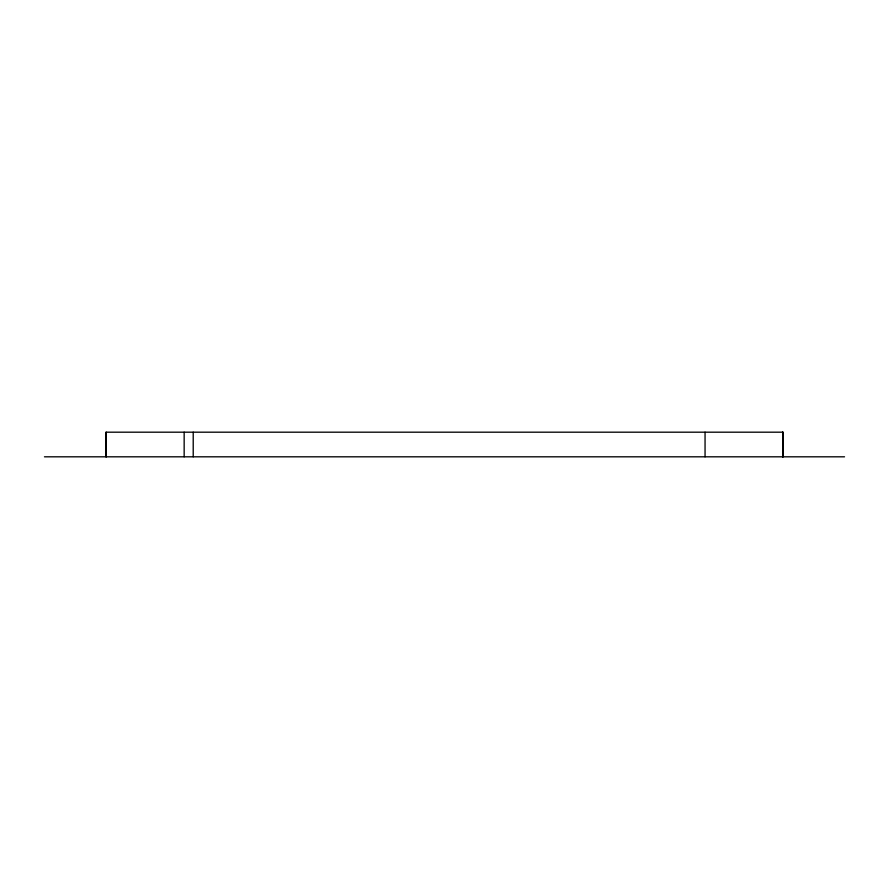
<?xml version="1.0" encoding="UTF-8"?>
<svg xmlns="http://www.w3.org/2000/svg" width="889" height="889" viewBox="0 0 889 889"><rect width="100%" height="100%" fill="white"/><g stroke="black" fill="none" stroke-linecap="round" stroke-linejoin="round"><path stroke-width="1.33" d="M44.45 456.813L844.55 456.813M783.031 456.813L783.031 432.187L105.969 432.187L105.969 456.813M782.82 432.187L782.82 456.813M782.764 432.187L782.764 456.813M705.055 432.187L705.055 456.813M193.213 432.187L193.213 456.813M184.156 432.187L184.156 456.813M106.236 432.187L106.236 456.813"/></g></svg>
